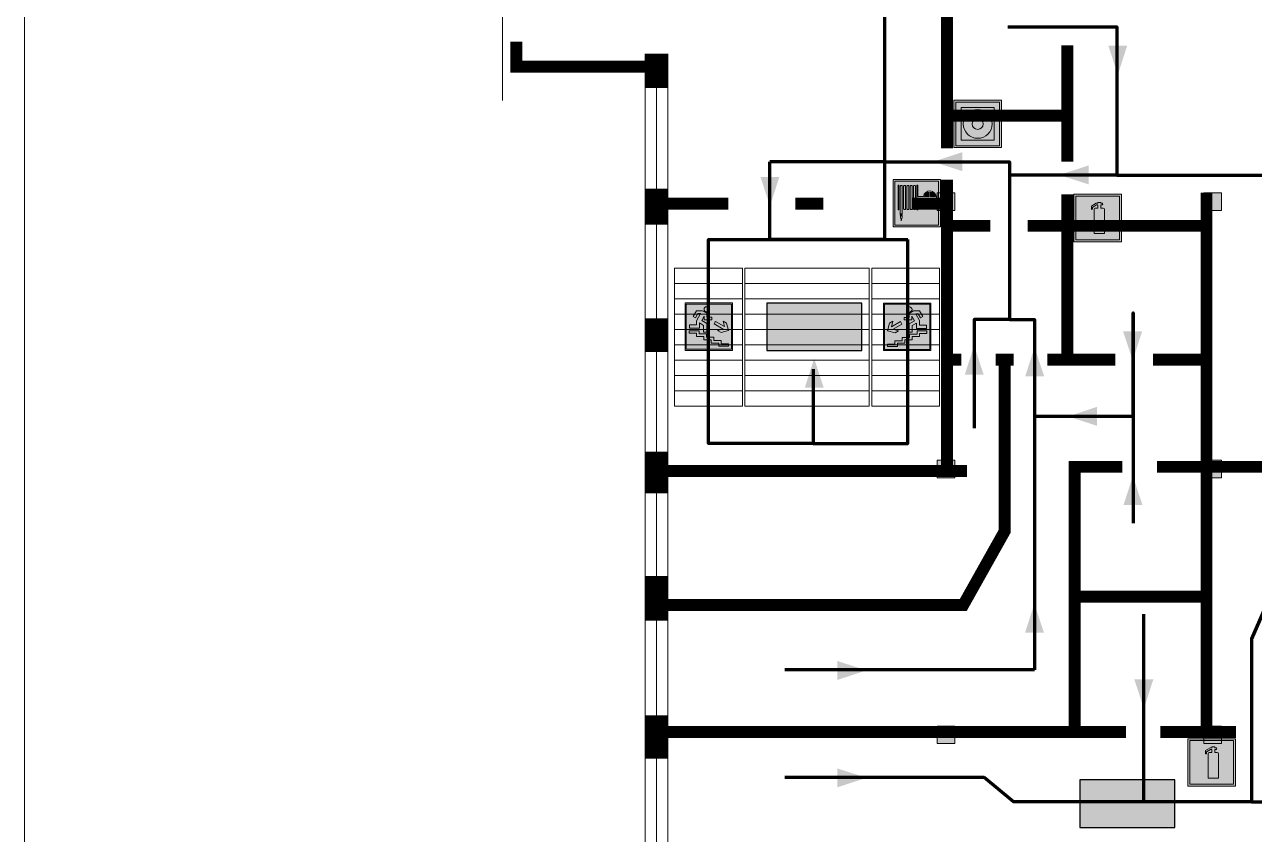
# Model space of a CAD drawing. Header units: millimetres. Extents: x 13810 to 67229, y 12374 to 21950.
# Drawn here: x 24824.8 to 25011.2, y 15071.7 to 15194.4 of the extents above; entities that cross this region are included whole.
import ezdxf

# ---------------------------------------------------------------- set-up
doc = ezdxf.new("R2010")
doc.units = ezdxf.units.MM
doc.layers.add('План_Штампы', color=7, linetype='Continuous')

# ---------------------------------------------------------------- blocks, each defined once
blk = doc.blocks.new('A$C54414219')
at = {"true_color": 0xffffff}
h = blk.add_hatch(color=7, dxfattribs=at)
h.paths.add_polyline_path([(2.39, -9.45), (2.39, -18.3), (11.23, -18.3), (11.23, -9.45)], flags=0)
h.paths.add_polyline_path([(10.71, -13.87, -1), (2.92, -13.87, -1)], flags=0)
h.paths.add_polyline_path([(8.3, -13.87, -1), (5.33, -13.87, -1)], flags=0)
h.paths.add_polyline_path([(0.41, -7.47), (0.41, -20.27), (13.21, -20.27), (13.21, -7.47)])
h.paths.add_polyline_path([(0.92, -19.77), (12.71, -19.77), (12.71, -7.98), (0.92, -7.98)], flags=16)
h.paths.add_polyline_path([(11.23, -9.45), (11.23, -18.3), (2.39, -18.3), (2.39, -9.45)], flags=0)
at = {"lineweight": 5}
h = blk.add_hatch(color=242, dxfattribs=at)
h.paths.add_polyline_path([(12.71, -7.98), (0.92, -7.98), (0.92, -19.77), (12.71, -19.77)])
h.paths.add_polyline_path([(11.23, -18.3), (2.39, -18.3), (2.39, -9.45), (11.23, -9.45)], flags=16)
h.paths.add_polyline_path([(10.71, -13.87, -1), (2.92, -13.87, -1)], flags=0)
h.paths.add_polyline_path([(8.3, -13.87, -1), (5.33, -13.87, -1)], flags=0)
at = {"true_color": 0xffffff}
h = blk.add_hatch(color=7, dxfattribs=at)
h.paths.add_polyline_path([(2.39, -9.45), (2.39, -18.3), (11.23, -18.3), (11.23, -9.45)])
h.paths.add_polyline_path([(10.71, -13.87, -1), (2.92, -13.87, -1)], flags=16)
h.paths.add_polyline_path([(8.3, -13.87, -1), (5.33, -13.87, -1)], flags=0)
at = {"lineweight": 5}
h = blk.add_hatch(color=242, dxfattribs=at)
h.paths.add_polyline_path([(2.92, -13.87, 1), (10.71, -13.87, 1)])
h.paths.add_polyline_path([(8.3, -13.87, -1), (5.33, -13.87, -1)], flags=16)
at = {"color": 242, "lineweight": 5}
for p, q in [((0.41, -20.27), (0.41, -7.47)), ((0.41, -7.47), (13.21, -7.47)), ((0.41, -7.47), (13.21, -7.47)), ((13.21, -20.27), (13.21, -7.47)), ((0.41, -20.27), (13.21, -20.27))]:
    blk.add_line(p, q, dxfattribs=at)
for points in [[(0.92, -7.98), (12.71, -7.98), (12.71, -19.77), (0.92, -19.77)], [(2.39, -9.45), (11.23, -9.45), (11.23, -18.3), (2.39, -18.3)]]:
    blk.add_lwpolyline(points, close=True, dxfattribs=at)
for radius in [3.89, 1.49]:
    blk.add_circle((6.81, -13.87), radius, dxfattribs=at)
blk = doc.blocks.new('A$C32E8229D')
at = {"true_color": 0xffffff}
blk.add_hatch(color=7, dxfattribs=at).paths.add_polyline_path([(0, 0), (0, -8), (16, -8), (16, 0)])
h = blk.add_hatch(color=126)
h.paths.add_polyline_path([(0.2, -0.2), (15.8, -0.2), (15.8, -7.8), (0.2, -7.8)])
h.paths.add_polyline_path([(13.49, -2.05), (12.08, -2.05), (11.37, -2.63, 0.162397), (11.29, -2.84), (11.29, -3.63), (10.35, -3.63), (10.35, -4.05), (11.68, -4.05), (11.68, -3.48), (12.26, -4.28), (11.29, -5.1), (11.29, -6.78), (11.85, -6.78), (11.85, -5.44), (12.8, -4.64), (12.8, -5.94), (14.46, -5.94), (14.46, -5.39), (13.45, -5.39), (13.45, -3.97), (12.46, -2.59), (13.15, -2.59), (13.69, -3.34), (14.18, -3)], flags=16)
h.paths.add_polyline_path([(10.74, -1.82, 1), (11.8, -1.82, 1)], flags=16)
h.paths.add_polyline_path([(9.39, -3.59), (5.99, -3.59), (6.56, -3.03), (5.91, -3.03), (5.1, -3.83), (5.91, -4.64), (6.56, -4.64), (5.99, -4.09), (9.39, -4.09)], flags=16)
h.paths.add_polyline_path([(4.29, -1.08), (1.72, -1.08), (1.72, -6.6), (4.29, -6.6)], flags=16)
at = {"color": 126}
blk.add_lwpolyline([(16, -8), (0, -8), (0, 0), (16, 0)], close=True, dxfattribs=at)
blk = doc.blocks.new('A$C3AD82952')
at = {"true_color": 0xf5f5ff}
h = blk.add_hatch(color=7, dxfattribs=at)
h.dxf.hatch_style = 1
h.paths.add_polyline_path([(8.21, 8.73, 0.414214), (7.89, 9.05), (7.22, 9.05), (7.22, 9.92), (7.59, 9.92, 1), (7.57, 10.36), (7.22, 10.36), (7.22, 10.6), (6.43, 10.6), (6.43, 10.36), (6.01, 10.36), (4.74, 9.59), (4.74, 8.69), (4.98, 8.73), (4.98, 9.26), (6.12, 9.91), (6.43, 9.91), (6.43, 9.05), (5.76, 9.05, 0.414214), (5.44, 8.73), (5.44, 2.2), (8.21, 2.2)], flags=0)
h.paths.add_polyline_path([(12.8, 12.8), (0, 12.8), (0, 0), (12.8, 0)])
h.paths.add_polyline_path([(0.51, 12.29), (12.29, 12.29), (12.29, 0.51), (0.51, 0.51)], flags=16)
h.paths.add_polyline_path([(4.74, 9.59), (6.01, 10.36), (6.43, 10.36), (6.43, 10.6), (7.22, 10.6), (7.22, 10.36), (7.59, 10.36, -0.94586), (7.59, 9.92), (7.22, 9.92), (7.22, 9.05), (7.89, 9.05, -0.414214), (8.21, 8.73), (8.21, 2.2), (5.44, 2.2), (5.44, 8.73, -0.414214), (5.76, 9.05), (6.43, 9.05), (6.43, 9.91), (6.12, 9.91), (4.98, 9.26), (4.98, 8.73), (4.74, 8.69)], flags=0)
h = blk.add_hatch(color=242)
h.dxf.hatch_style = 1
h.paths.add_polyline_path([(12.29, 12.29), (0.51, 12.29), (0.51, 0.51), (12.29, 0.51)])
h.paths.add_polyline_path([(4.74, 8.69), (4.74, 9.59), (6.01, 10.36), (6.43, 10.36), (6.43, 10.6), (7.22, 10.6), (7.22, 10.36), (7.59, 10.36, -0.94586), (7.59, 9.92), (7.22, 9.92), (7.22, 9.05), (7.89, 9.05, -0.414214), (8.21, 8.73), (8.21, 2.2), (5.44, 2.2), (5.44, 8.73, -0.414214), (5.76, 9.05), (6.43, 9.05), (6.43, 9.91), (6.12, 9.91), (4.98, 9.26), (4.98, 8.73)], flags=16)
h = blk.add_hatch(color=7, dxfattribs=at)
h.dxf.hatch_style = 1
h.paths.add_polyline_path([(8.21, 8.73, 0.414214), (7.89, 9.05), (7.22, 9.05), (7.22, 9.92), (7.59, 9.92, 1), (7.57, 10.36), (7.22, 10.36), (7.22, 10.6), (6.43, 10.6), (6.43, 10.36), (6.01, 10.36), (4.74, 9.59), (4.74, 8.69), (4.98, 8.73), (4.98, 9.26), (6.12, 9.91), (6.43, 9.91), (6.43, 9.05), (5.76, 9.05, 0.414214), (5.44, 8.73), (5.44, 2.2), (8.21, 2.2)])
at = {"color": 242, "lineweight": 5}
for p, q in [((0, 0), (0, 12.8)), ((0, 12.8), (12.8, 12.8)), ((6.01, 10.36), (4.74, 9.59)), ((6.01, 10.36), (6.43, 10.36)), ((7.22, 10.6), (6.43, 10.6)), ((6.43, 10.6), (6.43, 10.36)), ((7.22, 10.36), (7.22, 10.6)), ((7.59, 10.36), (7.22, 10.36)), ((12.8, 0), (12.8, 12.8)), ((4.74, 9.59), (4.74, 8.69)), ((4.74, 8.69), (4.98, 8.73)), ((4.98, 9.26), (6.12, 9.91)), ((4.98, 8.73), (4.98, 9.26)), ((5.44, 2.2), (5.44, 8.73)), ((5.76, 9.05), (6.43, 9.05)), ((6.12, 9.91), (6.43, 9.91)), ((6.43, 9.91), (6.43, 9.05)), ((7.22, 9.05), (7.22, 9.92)), ((7.59, 9.92), (7.22, 9.92)), ((7.89, 9.05), (7.22, 9.05)), ((8.21, 2.2), (8.21, 8.73)), ((0, 0), (12.8, 0)), ((5.44, 2.2), (8.21, 2.2))]:
    blk.add_line(p, q, dxfattribs=at)
blk.add_lwpolyline([(0.51, 12.29), (12.29, 12.29), (12.29, 0.51), (0.51, 0.51)], close=True, dxfattribs=at)
for centre, radius, start, end in [((7.58, 10.14), 0.223, 273.1875, 86.8125), ((5.76, 8.73), 0.32, 90, 180), ((7.89, 8.73), 0.32, 0, 90)]:
    blk.add_arc(centre, radius, start, end, dxfattribs=at)
blk = doc.blocks.new('A$C37112FD5')
at = {"true_color": 0xf5f5ff}
h = blk.add_hatch(color=7, dxfattribs=at)
h.dxf.hatch_style = 1
h.paths.add_polyline_path([(12.8, -7.4), (0, -7.4), (0, -20.2), (12.8, -20.2)])
h.paths.add_polyline_path([(12.29, -7.91), (12.29, -19.69), (0.51, -19.69), (0.51, -7.91)], flags=16)
h.paths.add_polyline_path([(4.98, -9.04, -0.42597), (5.17, -9.22), (5.17, -12.25), (5.17, -15.29, -0.432244), (4.98, -15.47), (4.83, -15.47, -0.42597), (4.64, -15.29), (4.64, -12.25), (4.64, -9.22, -0.432244), (4.83, -9.04)], flags=0)
h.paths.add_polyline_path([(4.28, -9.22), (4.28, -12.25), (4.28, -15.29, -0.432244), (4.09, -15.47), (3.94, -15.47, -0.42597), (3.75, -15.29), (3.75, -12.25), (3.75, -9.22, -0.432244), (3.94, -9.04), (4.09, -9.04, -0.42597)], flags=0)
h.paths.add_polyline_path([(5.72, -9.04), (5.87, -9.04, -0.42597), (6.06, -9.22), (6.06, -12.25), (6.06, -15.29, -0.432244), (5.87, -15.47), (5.72, -15.47, -0.42597), (5.53, -15.29), (5.53, -12.25), (5.53, -9.22, -0.432244)], flags=0)
h.paths.add_polyline_path([(6.42, -8.9), (6.5, -8.9, -0.42597), (6.69, -9.08), (6.69, -12.03), (8.21, -12.03, -15.824349), (8.21, -12.47), (6.69, -12.47), (6.69, -15.42, -0.432244), (6.5, -15.6), (6.42, -15.6)], flags=0)
h.paths.add_polyline_path([(3.39, -9.22), (3.39, -12.25), (3.39, -15.29, -0.432244), (3.2, -15.47), (3.05, -15.47, -0.42597), (2.85, -15.29), (2.85, -12.25), (2.85, -9.22, -0.432244), (3.05, -9.04), (3.2, -9.04, -0.42597)], flags=0)
h.paths.add_polyline_path([(2.5, -9.22), (2.5, -16.71), (1.96, -16.71), (1.96, -9.22, -0.432244), (2.15, -9.04), (2.31, -9.04, -0.42597)], flags=0)
h.paths.add_polyline_path([(1.61, -8.9), (1.61, -15.6), (1.57, -15.6, -0.42597), (1.37, -15.42), (1.37, -12.03), (1.37, -9.09, -0.432244), (1.57, -8.9)], flags=0)
h.paths.add_polyline_path([(9.76, -10.81), (9.76, -12.03), (8.49, -12.03, -0.336371)], flags=0)
h.paths.add_polyline_path([(8.49, -12.47), (9.76, -12.47), (9.76, -13.7, -0.336371)], flags=0)
h.paths.add_polyline_path([(10.11, -10.81, -0.336371), (11.38, -12.03), (10.11, -12.03)], flags=0)
h.paths.add_polyline_path([(10.11, -12.47), (11.38, -12.47, -0.336371), (10.11, -13.7)], flags=0)
h.paths.add_polyline_path([(2.5, -16.84), (2.5, -17.05), (1.97, -17.05), (1.97, -16.84)], flags=0)
h.paths.add_polyline_path([(2.5, -17.24, -0.033778), (2.24, -18.6, -0.033778), (1.97, -17.24)], flags=0)
h = blk.add_hatch(color=242)
h.dxf.hatch_style = 1
h.paths.add_polyline_path([(12.29, -7.91), (0.51, -7.91), (0.51, -19.69), (12.29, -19.69)])
h.paths.add_polyline_path([(6.42, -15.6), (6.42, -8.9), (6.5, -8.9, -0.42597), (6.69, -9.08), (6.69, -12.03), (8.21, -12.03, -15.824349), (8.21, -12.47), (6.69, -12.47), (6.69, -15.42, -0.432244), (6.5, -15.6)], flags=16)
h.paths.add_polyline_path([(5.87, -15.47), (5.72, -15.47, -0.42597), (5.53, -15.29), (5.53, -12.25), (5.53, -9.22, -0.432244), (5.72, -9.04), (5.87, -9.04, -0.42597), (6.06, -9.22), (6.06, -12.25), (6.06, -15.29, -0.432244)], flags=16)
h.paths.add_polyline_path([(4.98, -15.47), (4.83, -15.47, -0.42597), (4.64, -15.29), (4.64, -12.25), (4.64, -9.22, -0.432244), (4.83, -9.04), (4.98, -9.04, -0.42597), (5.17, -9.22), (5.17, -12.25), (5.17, -15.29, -0.432244)], flags=16)
h.paths.add_polyline_path([(4.09, -15.47), (3.94, -15.47, -0.42597), (3.75, -15.29), (3.75, -12.25), (3.75, -9.22, -0.432244), (3.94, -9.04), (4.09, -9.04, -0.42597), (4.28, -9.22), (4.28, -12.25), (4.28, -15.29, -0.432244)], flags=16)
h.paths.add_polyline_path([(3.2, -15.47), (3.05, -15.47, -0.42597), (2.85, -15.29), (2.85, -12.25), (2.85, -9.22, -0.432244), (3.05, -9.04), (3.2, -9.04, -0.42597), (3.39, -9.22), (3.39, -12.25), (3.39, -15.29, -0.432244)], flags=16)
h.paths.add_polyline_path([(2.5, -17.05), (1.97, -17.05), (1.97, -16.84), (2.5, -16.84)], flags=16)
h.paths.add_polyline_path([(2.5, -17.24, -0.033778), (2.24, -18.6, -0.033778), (1.97, -17.24)], flags=16)
h.paths.add_polyline_path([(2.5, -16.71), (1.96, -16.71), (1.96, -9.22, -0.432244), (2.15, -9.04), (2.31, -9.04, -0.42597), (2.5, -9.22)], flags=16)
h.paths.add_polyline_path([(1.61, -15.6), (1.57, -15.6, -0.42597), (1.37, -15.42), (1.37, -12.03), (1.37, -9.09, -0.432244), (1.57, -8.9), (1.61, -8.9)], flags=16)
h.paths.add_polyline_path([(8.49, -12.47), (9.76, -12.47), (9.76, -13.7, -0.336371)], flags=0)
h.paths.add_polyline_path([(10.11, -13.7), (10.11, -12.47), (11.38, -12.47, -0.336371)], flags=0)
h.paths.add_polyline_path([(8.49, -12.03, -0.336371), (9.76, -10.81), (9.76, -12.03)], flags=0)
h.paths.add_polyline_path([(10.11, -12.03), (10.11, -10.81, -0.336371), (11.38, -12.03)], flags=0)
h = blk.add_hatch(color=7, dxfattribs=at)
h.dxf.hatch_style = 1
h.paths.add_polyline_path([(1.61, -8.9), (1.57, -8.9, 0.432244), (1.37, -9.09), (1.37, -12.03), (1.37, -15.42, 0.42597), (1.57, -15.6), (1.61, -15.6)])
h.paths.add_polyline_path([(2.5, -9.22, 0.42597), (2.31, -9.04), (2.15, -9.04, 0.432244), (1.96, -9.22), (1.96, -16.71), (2.5, -16.71)])
h.paths.add_polyline_path([(2.5, -16.84), (1.97, -16.84), (1.97, -17.05), (2.5, -17.05)])
h.paths.add_polyline_path([(2.5, -17.24), (1.97, -17.24, 0.033778), (2.24, -18.6, 0.033778)])
h.paths.add_polyline_path([(3.39, -12.25), (3.39, -9.22, 0.42597), (3.2, -9.04), (3.05, -9.04, 0.432244), (2.85, -9.22), (2.85, -12.25), (2.85, -15.29, 0.42597), (3.05, -15.47), (3.2, -15.47, 0.432244), (3.39, -15.29)])
h.paths.add_polyline_path([(4.28, -12.25), (4.28, -9.22, 0.42597), (4.09, -9.04), (3.94, -9.04, 0.432244), (3.75, -9.22), (3.75, -12.25), (3.75, -15.29, 0.42597), (3.94, -15.47), (4.09, -15.47, 0.432244), (4.28, -15.29)])
h.paths.add_polyline_path([(5.17, -12.25), (5.17, -9.22, 0.42597), (4.98, -9.04), (4.83, -9.04, 0.432244), (4.64, -9.22), (4.64, -12.25), (4.64, -15.29, 0.42597), (4.83, -15.47), (4.98, -15.47, 0.432244), (5.17, -15.29)])
h.paths.add_polyline_path([(6.06, -12.25), (6.06, -9.22, 0.42597), (5.87, -9.04), (5.72, -9.04, 0.432244), (5.53, -9.22), (5.53, -12.25), (5.53, -15.29, 0.42597), (5.72, -15.47), (5.87, -15.47, 0.432244), (6.06, -15.29)])
h.paths.add_polyline_path([(6.69, -12.47), (8.21, -12.47, 15.824349), (8.21, -12.03), (6.69, -12.03), (6.69, -9.08, 0.42597), (6.5, -8.9), (6.42, -8.9), (6.42, -15.6), (6.5, -15.6, 0.432244), (6.69, -15.42)])
h.paths.add_polyline_path([(8.49, -12.47), (9.76, -12.47), (9.76, -13.7, -0.336371)], flags=16)
h.paths.add_polyline_path([(8.49, -12.03, -0.336371), (9.76, -10.81), (9.76, -12.03)], flags=16)
h.paths.add_polyline_path([(10.11, -12.47), (11.38, -12.47, -0.336371), (10.11, -13.7)], flags=16)
h.paths.add_polyline_path([(10.11, -12.03), (10.11, -10.81, -0.336371), (11.38, -12.03)], flags=16)
h = blk.add_hatch(color=242)
h.dxf.hatch_style = 1
h.paths.add_polyline_path([(9.76, -10.81, 0.336371), (8.49, -12.03), (9.76, -12.03)])
h.paths.add_polyline_path([(10.11, -10.81), (10.11, -12.03), (11.38, -12.03, 0.336371)])
h.paths.add_polyline_path([(11.38, -12.47), (10.11, -12.47), (10.11, -13.7, 0.336371)])
h.paths.add_polyline_path([(9.76, -12.47), (8.49, -12.47, 0.336371), (9.76, -13.7)])
at = {"color": 242, "lineweight": 5}
for p, q in [((0, -20.2), (0, -7.4)), ((0, -7.4), (12.8, -7.4)), ((1.37, -12.03), (1.37, -9.08)), ((1.57, -8.9), (1.61, -8.9)), ((1.61, -8.9), (1.61, -15.6)), ((1.96, -16.71), (1.96, -9.22)), ((2.15, -9.04), (2.31, -9.04)), ((2.5, -16.71), (2.5, -9.22)), ((2.85, -12.25), (2.85, -9.22)), ((3.05, -9.04), (3.2, -9.04)), ((3.39, -12.25), (3.39, -9.22)), ((3.75, -12.25), (3.75, -9.22)), ((3.94, -9.04), (4.09, -9.04)), ((4.28, -12.25), (4.28, -9.22)), ((4.64, -12.25), (4.64, -9.22)), ((4.83, -9.04), (4.98, -9.04)), ((5.17, -12.25), (5.17, -9.22)), ((5.53, -12.25), (5.53, -9.22)), ((5.72, -9.04), (5.87, -9.04)), ((6.06, -12.25), (6.06, -9.22)), ((6.42, -8.9), (6.42, -15.6)), ((6.5, -8.9), (6.42, -8.9)), ((6.69, -12.03), (6.69, -9.08)), ((12.8, -20.2), (12.8, -7.4)), ((1.37, -12.03), (1.37, -15.42)), ((2.85, -12.25), (2.85, -15.29)), ((3.39, -12.25), (3.39, -15.29)), ((3.75, -12.25), (3.75, -15.29)), ((4.28, -12.25), (4.28, -15.29)), ((4.64, -12.25), (4.64, -15.29)), ((5.17, -12.25), (5.17, -15.29)), ((5.53, -12.25), (5.53, -15.29)), ((6.06, -12.25), (6.06, -15.29)), ((8.21, -12.03), (6.69, -12.03)), ((8.21, -12.47), (6.69, -12.47)), ((6.69, -12.47), (6.69, -15.42)), ((9.76, -12.03), (8.49, -12.03)), ((9.76, -12.47), (8.49, -12.47)), ((9.76, -10.81), (9.76, -12.03)), ((9.76, -12.47), (9.76, -13.7)), ((10.11, -10.81), (10.11, -12.03)), ((11.38, -12.03), (10.11, -12.03)), ((11.38, -12.47), (10.11, -12.47)), ((10.11, -12.47), (10.11, -13.7)), ((1.57, -15.6), (1.61, -15.6)), ((3.05, -15.47), (3.2, -15.47)), ((3.94, -15.47), (4.09, -15.47)), ((4.83, -15.47), (4.98, -15.47)), ((5.72, -15.47), (5.87, -15.47)), ((6.42, -15.6), (6.5, -15.6)), ((1.96, -16.71), (2.5, -16.71)), ((1.97, -16.84), (2.5, -16.84)), ((1.97, -17.05), (1.97, -16.84)), ((2.5, -17.05), (1.97, -17.05)), ((1.97, -17.24), (2.5, -17.24)), ((2.5, -16.84), (2.5, -17.05)), ((0, -20.2), (12.8, -20.2))]:
    blk.add_line(p, q, dxfattribs=at)
blk.add_lwpolyline([(0.51, -7.91), (12.29, -7.91), (12.29, -19.69), (0.51, -19.69)], close=True, dxfattribs=at)
for centre, radius, start, end in [((1.56, -9.09), 0.182, 87.1027, 180.6071), ((2.15, -9.22), 0.182, 87.1027, 180.6071), ((2.32, -9.22), 0.182, 359.3929, 92.8973), ((3.04, -9.22), 0.182, 87.1027, 180.6071), ((3.21, -9.22), 0.182, 359.3929, 92.8973), ((3.93, -9.22), 0.182, 87.1027, 180.6071), ((4.1, -9.22), 0.182, 359.3929, 92.8973), ((4.82, -9.22), 0.182, 87.1027, 180.6071), ((4.99, -9.22), 0.182, 359.3929, 92.8973), ((5.71, -9.22), 0.182, 87.1027, 180.6071), ((5.88, -9.22), 0.182, 359.3929, 92.8973), ((6.51, -9.09), 0.182, 359.3929, 92.8973), ((9.93, -12.25), 1.74, 187.2319, 172.7681), ((9.93, -12.25), 1.46, 96.9927, 171.3585), ((9.93, -12.25), 1.46, 188.6415, 263.0073), ((9.93, -12.25), 1.46, 8.6415, 83.0073), ((9.93, -12.25), 1.46, 276.9927, 351.3585), ((1.56, -15.42), 0.182, 179.3929, 272.8973), ((3.04, -15.29), 0.182, 179.3929, 272.8973), ((3.21, -15.29), 0.182, 267.1027, 0.6071), ((3.93, -15.29), 0.182, 179.3929, 272.8973), ((4.1, -15.29), 0.182, 267.1027, 0.6071), ((4.82, -15.29), 0.182, 179.3929, 272.8973), ((4.99, -15.29), 0.182, 267.1027, 0.6071), ((5.71, -15.29), 0.182, 179.3929, 272.8973), ((5.88, -15.29), 0.182, 267.1027, 0.6071), ((6.51, -15.42), 0.182, 267.1027, 0.6071), ((12.17, -15.98), 10.27, 187.041, 194.7793), ((-7.7, -15.98), 10.27, 345.2207, 352.959)]:
    blk.add_arc(centre, radius, start, end, dxfattribs=at)
blk = doc.blocks.new('A$C7B4425F7')
at = {"true_color": 0xffffff}
blk.add_hatch(color=7, dxfattribs=at).paths.add_polyline_path([(0, 0), (-16, 0), (-16, -8), (0, -8)])
h = blk.add_hatch(color=126)
h.paths.add_polyline_path([(-0.2, -0.2), (-15.8, -0.2), (-15.8, -7.8), (-0.2, -7.8)])
h.paths.add_polyline_path([(-11.76, -2.03), (-11.76, -3.66), (-11.17, -3.66, -0.568275), (-11.17, -6.18), (-12.58, -6.18), (-12.58, -2.03)], flags=16)
h.paths.add_polyline_path([(-13.33, -4.12, -0.495768), (-13.59, -6.18), (-15.03, -6.18), (-15.03, -2.03), (-13.59, -2.03, -0.487973)], flags=16)
h.paths.add_polyline_path([(-10.25, -2.03), (-9.48, -2.03), (-9.48, -6.18), (-10.25, -6.18)], flags=16)
h.paths.add_polyline_path([(-13.84, -3.69), (-14.24, -3.69), (-14.24, -3.03), (-13.9, -3.03, -0.692621)], flags=0)
h.paths.add_polyline_path([(-9.15, -2.03), (-8.4, -2.03), (-8.04, -3.07), (-7.68, -2.03), (-6.93, -2.03), (-7.64, -4.1), (-6.93, -6.18), (-7.68, -6.18), (-8.04, -5.14), (-8.4, -6.18), (-9.15, -6.18), (-8.44, -4.1)], flags=16)
h.paths.add_polyline_path([(-11.76, -4.46), (-11.42, -4.46, -0.692621), (-11.36, -5.12), (-11.76, -5.12)], flags=0)
h.paths.add_polyline_path([(-13.9, -5.2), (-14.24, -5.2), (-14.24, -4.55), (-13.84, -4.55, -0.708038)], flags=0)
edge = h.paths.add_edge_path(flags=16)
edge.add_ellipse((-5.51, -4.08), major_axis=(0, 2.05), ratio=0.586184, start_angle=0, end_angle=360)
edge = h.paths.add_edge_path(flags=0)
edge.add_ellipse((-5.51, -4.08), major_axis=(0, 1.14), ratio=0.454828, start_angle=0, end_angle=360)
h.paths.add_polyline_path([(-4.13, -4.96, 0.377264), (-3.48, -4.52, 0.0555), (-3.16, -2.03), (-1.66, -2.03), (-1.66, -4.96), (-0.96, -4.96), (-0.96, -7.01), (-1.75, -7.01), (-1.75, -6.18), (-3.3, -6.18), (-3.3, -7.02), (-4.13, -7.02)], flags=16)
h.paths.add_polyline_path([(-2.73, -2.91), (-2.28, -2.91), (-2.28, -4.96), (-3.05, -4.96, 0.079136)], flags=0)
at = {"color": 126}
blk.add_lwpolyline([(-16, -8), (0, -8), (0, 0), (-16, 0)], close=True, dxfattribs=at)
blk = doc.blocks.new('вниз')
at = {"lineweight": 0, "true_color": 0xffffff}
h = blk.add_hatch(color=7, dxfattribs=at)
h.dxf.hatch_style = 1
h.paths.add_polyline_path([(40994.51, -4472.22), (40986.51, -4472.22), (40986.51, -4480.22), (40994.51, -4480.22)])
h.paths.add_polyline_path([(40994.31, -4472.42), (40994.31, -4480.01), (40986.71, -4480.01), (40986.71, -4472.42)], flags=16)
h.paths.add_polyline_path([(40988.43, -4473.53), (40989.43, -4473.53), (40990.19, -4473.96), (40990.19, -4474.6), (40991, -4474.6), (40991, -4475.06), (40989.73, -4475.06), (40989.73, -4474.46), (40989.3, -4475.18), (40990.17, -4475.7), (40990.17, -4477.11), (40989.63, -4477.11), (40989.63, -4476.01), (40988.94, -4475.59), (40988.94, -4476.46), (40988.94, -4476.46), (40987.47, -4476.46), (40987.26, -4476.46), (40987.26, -4475.92), (40988.4, -4475.92), (40988.4, -4475.2), (40989.1, -4473.99), (40988.66, -4473.99), (40988.24, -4474.7), (40987.86, -4474.47), (40988.41, -4473.56)], flags=0)
h.paths.add_polyline_path([(40990.55, -4473.29, -1), (40989.69, -4473.29, -1)], flags=0)
h.paths.add_polyline_path([(40988.85, -4476.89), (40988.85, -4477.43), (40990.1, -4477.43), (40990.1, -4477.99), (40991.34, -4477.99), (40991.34, -4478.54), (40992.59, -4478.54), (40992.59, -4479.09), (40993.83, -4479.09), (40993.83, -4479.52), (40992.17, -4479.52), (40992.17, -4478.97), (40990.91, -4478.97), (40990.91, -4478.41), (40989.68, -4478.41), (40989.68, -4477.86), (40988.43, -4477.86), (40988.43, -4477.31), (40987.6, -4477.31), (40987.18, -4477.31), (40987.18, -4476.89)], flags=0)
h.paths.add_polyline_path([(40991.61, -4475.33), (40993.12, -4476.2), (40992.9, -4475.27), (40993.48, -4475.6), (40993.83, -4476.88), (40992.56, -4477.22), (40991.97, -4476.88), (40992.9, -4476.61), (40991.38, -4475.74), (40991.58, -4475.39)], flags=0)
h.paths.add_polyline_path([(40990.19, -4473.96), (40989.43, -4473.53), (40988.43, -4473.53), (40988.41, -4473.56), (40987.86, -4474.47), (40988.24, -4474.7), (40988.66, -4473.99), (40989.1, -4473.99), (40988.4, -4475.2), (40988.4, -4475.92), (40987.26, -4475.92), (40987.26, -4476.46), (40987.47, -4476.46), (40988.94, -4476.46), (40988.94, -4476.27), (40988.94, -4475.59), (40989.63, -4476.01), (40989.63, -4477.11), (40990.17, -4477.11), (40990.17, -4475.7), (40989.3, -4475.18), (40989.73, -4474.46), (40989.73, -4475.06), (40991, -4475.06), (40991, -4474.6), (40990.19, -4474.6)], flags=0)
h.paths.add_polyline_path([(40990.55, -4473.29, 1), (40989.69, -4473.29, 1)], flags=0)
h.paths.add_polyline_path([(40991.61, -4475.33), (40991.58, -4475.39), (40991.38, -4475.74), (40992.9, -4476.61), (40991.97, -4476.88), (40992.56, -4477.22), (40993.83, -4476.88), (40993.48, -4475.6), (40992.9, -4475.27), (40993.12, -4476.2)], flags=0)
h.paths.add_polyline_path([(40990.1, -4477.43), (40988.85, -4477.43), (40988.85, -4476.89), (40987.18, -4476.89), (40987.18, -4477.31), (40987.6, -4477.31), (40988.43, -4477.31), (40988.43, -4477.86), (40989.68, -4477.86), (40989.68, -4478.41), (40990.91, -4478.41), (40990.91, -4478.97), (40992.17, -4478.97), (40992.17, -4479.52), (40993.83, -4479.52), (40993.83, -4479.09), (40992.59, -4479.09), (40992.59, -4478.54), (40991.34, -4478.54), (40991.34, -4477.99), (40990.1, -4477.99)], flags=0)
at = {"lineweight": 0}
h = blk.add_hatch(color=126, dxfattribs=at)
h.dxf.hatch_style = 1
h.paths.add_polyline_path([(40994.31, -4472.42), (40986.71, -4472.42), (40986.71, -4480.01), (40994.31, -4480.01)])
h.paths.add_polyline_path([(40988.43, -4473.53), (40989.43, -4473.53), (40990.19, -4473.96), (40990.19, -4474.6), (40991, -4474.6), (40991, -4475.06), (40989.73, -4475.06), (40989.73, -4474.46), (40989.3, -4475.18), (40990.17, -4475.7), (40990.17, -4477.11), (40989.63, -4477.11), (40989.63, -4476.01), (40988.94, -4475.59), (40988.94, -4476.46), (40988.94, -4476.46), (40987.47, -4476.46), (40987.26, -4476.46), (40987.26, -4475.92), (40988.4, -4475.92), (40988.4, -4475.2), (40989.1, -4473.99), (40988.66, -4473.99), (40988.24, -4474.7), (40987.86, -4474.47), (40988.41, -4473.56)], flags=16)
h.paths.add_polyline_path([(40990.55, -4473.29, -1), (40989.69, -4473.29, -1)], flags=16)
h.paths.add_polyline_path([(40988.85, -4476.89), (40988.85, -4477.43), (40990.1, -4477.43), (40990.1, -4477.99), (40991.34, -4477.99), (40991.34, -4478.54), (40992.59, -4478.54), (40992.59, -4479.09), (40993.83, -4479.09), (40993.83, -4479.52), (40992.17, -4479.52), (40992.17, -4478.97), (40990.91, -4478.97), (40990.91, -4478.41), (40989.68, -4478.41), (40989.68, -4477.86), (40988.43, -4477.86), (40988.43, -4477.31), (40987.6, -4477.31), (40987.18, -4477.31), (40987.18, -4476.89)], flags=16)
h.paths.add_polyline_path([(40991.61, -4475.33), (40993.12, -4476.2), (40992.9, -4475.27), (40993.48, -4475.6), (40993.83, -4476.88), (40992.56, -4477.22), (40991.97, -4476.88), (40992.9, -4476.61), (40991.38, -4475.74), (40991.58, -4475.39)], flags=16)
at = {"lineweight": 0, "true_color": 0xffffff}
h = blk.add_hatch(color=7, dxfattribs=at)
h.dxf.hatch_style = 1
h.paths.add_polyline_path([(40989.73, -4474.46), (40989.73, -4475.06), (40991, -4475.06), (40991, -4474.6), (40990.19, -4474.6), (40990.19, -4473.96), (40989.43, -4473.53), (40988.43, -4473.53), (40988.41, -4473.56), (40987.86, -4474.47), (40988.24, -4474.7), (40988.66, -4473.99), (40989.1, -4473.99), (40988.4, -4475.2), (40988.4, -4475.92), (40987.26, -4475.92), (40987.26, -4476.46), (40987.47, -4476.46), (40988.94, -4476.46), (40988.94, -4475.59), (40989.63, -4476.01), (40989.63, -4477.11), (40990.17, -4477.11), (40990.17, -4475.7), (40989.3, -4475.18)])
h.paths.add_polyline_path([(40989.69, -4473.29, 1), (40990.55, -4473.29, 1)])
h.paths.add_polyline_path([(40991.61, -4475.33), (40991.58, -4475.39), (40991.38, -4475.74), (40992.9, -4476.61), (40991.97, -4476.88), (40992.56, -4477.22), (40993.83, -4476.88), (40993.48, -4475.6), (40992.9, -4475.27), (40993.12, -4476.2)])
h.paths.add_polyline_path([(40990.1, -4477.43), (40988.85, -4477.43), (40988.85, -4476.89), (40987.18, -4476.89), (40987.18, -4477.31), (40987.6, -4477.31), (40988.43, -4477.31), (40988.43, -4477.86), (40989.68, -4477.86), (40989.68, -4478.41), (40990.91, -4478.41), (40990.91, -4478.97), (40992.17, -4478.97), (40992.17, -4479.52), (40993.83, -4479.52), (40993.83, -4479.09), (40992.59, -4479.09), (40992.59, -4478.54), (40991.34, -4478.54), (40991.34, -4477.99), (40990.1, -4477.99)])
at = {"color": 126, "lineweight": 0}
for points in [[(40986.51, -4472.22), (40994.51, -4472.22), (40994.51, -4480.22), (40986.51, -4480.22)], [(40986.71, -4472.42), (40994.31, -4472.42), (40994.31, -4480.01), (40986.71, -4480.01)]]:
    blk.add_lwpolyline(points, close=True, dxfattribs=at)
for points in [[(40987.47, -4476.46), (40987.26, -4476.46), (40987.26, -4475.92), (40988.4, -4475.92), (40988.4, -4475.2), (40989.1, -4473.99), (40988.66, -4473.99), (40988.24, -4474.7), (40987.86, -4474.47), (40988.41, -4473.56), (40988.43, -4473.53), (40989.43, -4473.53), (40990.19, -4473.96), (40990.19, -4474.6), (40991, -4474.6), (40991, -4475.06), (40989.73, -4475.06), (40989.73, -4474.46), (40989.3, -4475.18), (40990.17, -4475.7), (40990.17, -4477.11), (40989.63, -4477.11), (40989.63, -4476.01), (40988.94, -4475.59), (40988.94, -4476.46)], [(40987.47, -4476.46), (40988.94, -4476.46), (40988.94, -4476.27)], [(40991.58, -4475.39), (40991.38, -4475.74), (40992.9, -4476.61), (40991.97, -4476.88), (40992.56, -4477.22), (40993.83, -4476.88), (40993.48, -4475.6), (40992.9, -4475.27), (40993.12, -4476.2), (40991.61, -4475.33), (40991.58, -4475.39)], [(40987.6, -4477.31), (40987.18, -4477.31), (40987.18, -4476.89), (40988.85, -4476.89), (40988.85, -4477.43), (40990.1, -4477.43), (40990.1, -4477.99), (40991.34, -4477.99), (40991.34, -4478.54), (40992.59, -4478.54), (40992.59, -4479.09), (40993.83, -4479.09), (40993.83, -4479.52), (40992.17, -4479.52), (40992.17, -4478.97), (40990.91, -4478.97), (40990.91, -4478.41), (40989.68, -4478.41), (40989.68, -4477.86), (40988.43, -4477.86), (40988.43, -4477.31), (40987.6, -4477.31)]]:
    blk.add_lwpolyline(points, dxfattribs=at)
blk.add_circle((40990.12, -4473.29), 0.432, dxfattribs=at)
blk = doc.blocks.new('вниз 3')
at = {"lineweight": 0, "true_color": 0xffffff}
h = blk.add_hatch(color=7, dxfattribs=at)
h.dxf.hatch_style = 1
h.paths.add_polyline_path([(40997.5, -4475.69), (40997.25, -4475.28), (40995.76, -4476.15), (40995.97, -4475.23), (40995.39, -4475.56), (40995.05, -4476.83), (40996.33, -4477.17), (40996.91, -4476.83), (40996, -4476.55)], flags=0)
h.paths.add_polyline_path([(40999.81, -4473.95), (41000.22, -4473.95), (41000.64, -4474.67), (41001.03, -4474.43), (41000.46, -4473.49), (41000.42, -4473.49), (40999.43, -4473.49), (40998.68, -4473.92), (40998.68, -4474.57), (40997.88, -4474.57), (40997.88, -4475), (40999.14, -4475), (40999.14, -4474.43), (40999.14, -4474.38), (40999.59, -4475.15), (40998.72, -4475.67), (40998.72, -4477.06), (40999.24, -4477.06), (40999.24, -4475.96), (40999.95, -4475.56), (40999.95, -4476.43), (41001.61, -4476.43), (41001.61, -4475.88), (41000.47, -4475.88), (41000.47, -4475.12)], flags=0)
h.paths.add_polyline_path([(40999.2, -4473.24, 1), (40998.35, -4473.24, 1)], flags=0)
h.paths.add_polyline_path([(41000.46, -4477.26), (41001.69, -4477.26), (41001.69, -4476.84), (41000.03, -4476.84), (41000.03, -4477.39), (40998.78, -4477.39), (40998.78, -4477.95), (40997.53, -4477.95), (40997.53, -4478.5), (40996.29, -4478.5), (40996.29, -4479.06), (40995.05, -4479.06), (40995.05, -4479.48), (40995.29, -4479.48), (40996.72, -4479.48), (40996.72, -4478.92), (40997.97, -4478.92), (40997.97, -4478.36), (40999.2, -4478.36), (40999.2, -4477.81), (41000.46, -4477.81)], flags=0)
h.paths.add_polyline_path([(41002.37, -4472.17), (40994.37, -4472.17), (40994.37, -4480.17), (41002.37, -4480.17)])
h.paths.add_polyline_path([(41002.16, -4479.96), (40994.57, -4479.96), (40994.57, -4472.37), (41002.16, -4472.37)], flags=16)
h.paths.add_polyline_path([(41001.61, -4475.88), (41001.61, -4476.43), (40999.95, -4476.43), (40999.95, -4475.56), (40999.24, -4475.96), (40999.24, -4477.06), (40998.72, -4477.06), (40998.72, -4475.67), (40999.59, -4475.15), (40999.14, -4474.38), (40999.14, -4474.43), (40999.14, -4475), (40997.88, -4475), (40997.88, -4474.57), (40998.68, -4474.57), (40998.68, -4473.92), (40999.43, -4473.49), (41000.42, -4473.49), (41000.46, -4473.49), (41001.03, -4474.43), (41000.64, -4474.67), (41000.22, -4473.95), (40999.81, -4473.95), (41000.47, -4475.12), (41000.47, -4475.88)], flags=0)
h.paths.add_polyline_path([(41001.69, -4476.84), (41001.69, -4477.26), (41000.46, -4477.26), (41000.46, -4477.81), (40999.2, -4477.81), (40999.2, -4478.36), (40997.97, -4478.36), (40997.97, -4478.92), (40996.72, -4478.92), (40996.72, -4479.48), (40995.05, -4479.48), (40995.05, -4479.06), (40996.29, -4479.06), (40996.29, -4478.5), (40997.53, -4478.5), (40997.53, -4477.95), (40998.78, -4477.95), (40998.78, -4477.39), (41000.03, -4477.39), (41000.03, -4476.84)], flags=0)
h.paths.add_polyline_path([(40998.35, -4473.24, -1), (40999.2, -4473.24, -1)], flags=0)
h.paths.add_polyline_path([(40997.5, -4475.69), (40996, -4476.55), (40996.91, -4476.83), (40996.33, -4477.17), (40995.05, -4476.83), (40995.39, -4475.56), (40995.97, -4475.23), (40995.76, -4476.15), (40997.25, -4475.28)], flags=0)
at = {"lineweight": 0}
h = blk.add_hatch(color=126, dxfattribs=at)
h.dxf.hatch_style = 1
h.paths.add_polyline_path([(41002.16, -4472.37), (40994.57, -4472.37), (40994.57, -4479.96), (41002.16, -4479.96)])
h.paths.add_polyline_path([(40995.97, -4475.23), (40995.76, -4476.15), (40997.25, -4475.28), (40997.5, -4475.69), (40996, -4476.55), (40996.91, -4476.83), (40996.33, -4477.17), (40995.05, -4476.83), (40995.39, -4475.56)], flags=16)
h.paths.add_polyline_path([(40997.88, -4474.57), (40998.68, -4474.57), (40998.68, -4473.92), (40999.43, -4473.49), (41000.42, -4473.49), (41000.46, -4473.49), (41001.03, -4474.43), (41000.64, -4474.67), (41000.22, -4473.95), (40999.81, -4473.95), (41000.47, -4475.12), (41000.47, -4475.88), (41001.61, -4475.88), (41001.61, -4476.43), (40999.95, -4476.43), (40999.95, -4475.56), (40999.24, -4475.96), (40999.24, -4477.06), (40998.72, -4477.06), (40998.72, -4475.67), (40999.59, -4475.15), (40999.14, -4474.38), (40999.14, -4474.43), (40999.14, -4475), (40997.88, -4475)], flags=16)
h.paths.add_polyline_path([(40998.35, -4473.24, -1), (40999.2, -4473.24, -1)], flags=16)
h.paths.add_polyline_path([(40997.53, -4477.95), (40998.78, -4477.95), (40998.78, -4477.39), (41000.03, -4477.39), (41000.03, -4476.84), (41001.69, -4476.84), (41001.69, -4477.26), (41000.46, -4477.26), (41000.46, -4477.81), (40999.2, -4477.81), (40999.2, -4478.36), (40997.97, -4478.36), (40997.97, -4478.92), (40996.72, -4478.92), (40996.72, -4479.48), (40995.05, -4479.48), (40995.05, -4479.06), (40996.29, -4479.06), (40996.29, -4478.5), (40997.53, -4478.5)], flags=16)
at = {"lineweight": 0, "true_color": 0xffffff}
h = blk.add_hatch(color=7, dxfattribs=at)
h.dxf.hatch_style = 1
h.paths.add_polyline_path([(40999.2, -4473.24, 1), (40998.35, -4473.24, 1)])
h.paths.add_polyline_path([(40999.81, -4473.95), (41000.22, -4473.95), (41000.64, -4474.67), (41001.03, -4474.43), (41000.46, -4473.49), (41000.42, -4473.49), (40999.43, -4473.49), (40998.68, -4473.92), (40998.68, -4474.57), (40997.88, -4474.57), (40997.88, -4475), (40999.14, -4475), (40999.14, -4474.43), (40999.14, -4474.38), (40999.59, -4475.15), (40998.72, -4475.67), (40998.72, -4477.06), (40999.24, -4477.06), (40999.24, -4475.96), (40999.95, -4475.56), (40999.95, -4476.43), (41001.61, -4476.43), (41001.61, -4475.88), (41000.47, -4475.88), (41000.47, -4475.12)])
h.paths.add_polyline_path([(40999.2, -4477.81), (41000.46, -4477.81), (41000.46, -4477.26), (41001.69, -4477.26), (41001.69, -4476.84), (41000.03, -4476.84), (41000.03, -4477.39), (40998.78, -4477.39), (40998.78, -4477.95), (40997.53, -4477.95), (40997.53, -4478.5), (40996.29, -4478.5), (40996.29, -4479.06), (40995.05, -4479.06), (40995.05, -4479.48), (40995.29, -4479.48), (40996.72, -4479.48), (40996.72, -4478.92), (40997.97, -4478.92), (40997.97, -4478.36), (40999.2, -4478.36)])
h.paths.add_polyline_path([(40997.5, -4475.69), (40997.25, -4475.28), (40995.76, -4476.15), (40995.97, -4475.23), (40995.39, -4475.56), (40995.05, -4476.83), (40996.33, -4477.17), (40996.91, -4476.83), (40996, -4476.55)])
at = {"color": 126, "lineweight": 0}
for points in [[(40994.37, -4472.17), (41002.37, -4472.17), (41002.37, -4480.17), (40994.37, -4480.17)], [(40994.57, -4472.37), (41002.16, -4472.37), (41002.16, -4479.96), (40994.57, -4479.96)]]:
    blk.add_lwpolyline(points, close=True, dxfattribs=at)
for points in [[(40999.14, -4474.43), (40999.14, -4475), (40997.88, -4475), (40997.88, -4474.57), (40998.68, -4474.57), (40998.68, -4473.92), (40999.43, -4473.49), (41000.42, -4473.49), (41000.46, -4473.49), (41001.03, -4474.43), (41000.64, -4474.67), (41000.22, -4473.95), (40999.81, -4473.95), (41000.47, -4475.12), (41000.47, -4475.88), (41001.61, -4475.88), (41001.61, -4476.43), (40999.95, -4476.43), (40999.95, -4475.56), (40999.24, -4475.96), (40999.24, -4477.06), (40998.72, -4477.06), (40998.72, -4475.67), (40999.59, -4475.15), (40999.14, -4474.38), (40999.14, -4474.43)], [(40995.05, -4476.83), (40995.39, -4475.56), (40995.97, -4475.23), (40995.76, -4476.15), (40997.25, -4475.28), (40997.5, -4475.69), (40996, -4476.55), (40996.91, -4476.83), (40996.33, -4477.17), (40995.05, -4476.83)], [(40995.29, -4479.48), (40995.05, -4479.48), (40995.05, -4479.06), (40996.29, -4479.06), (40996.29, -4478.5), (40997.53, -4478.5), (40997.53, -4477.95), (40998.78, -4477.95), (40998.78, -4477.39), (41000.03, -4477.39), (41000.03, -4476.84), (41001.69, -4476.84), (41001.69, -4477.26), (41000.46, -4477.26), (41000.46, -4477.81), (40999.2, -4477.81), (40999.2, -4478.36), (40997.97, -4478.36), (40997.97, -4478.92), (40996.72, -4478.92), (40996.72, -4479.48), (40995.05, -4479.48)]]:
    blk.add_lwpolyline(points, dxfattribs=at)
blk.add_circle((40998.77, -4473.24), 0.426, dxfattribs=at)

msp = doc.modelspace()

# ---------------------------------------------------------------- hatches: boundary and pattern name
at = {"lineweight": 0}
h = msp.add_hatch(color=256, dxfattribs=at)
h.dxf.hatch_style = 1
h.paths.add_polyline_path([(24965.78, 15166.27), (24965.78, 15168.94), (24963.12, 15168.94), (24963.12, 15166.27)])
h = msp.add_hatch(color=256, dxfattribs=at)
h.dxf.hatch_style = 1
h.paths.add_polyline_path([(25006.18, 15166.27), (25006.18, 15168.94), (25003.51, 15168.94), (25003.51, 15166.27)])
h = msp.add_hatch(color=256, dxfattribs=at)
h.dxf.hatch_style = 1
h.paths.add_polyline_path([(24965.78, 15125.72), (24965.78, 15128.39), (24963.12, 15128.39), (24963.12, 15125.72)])
h = msp.add_hatch(color=256, dxfattribs=at)
h.dxf.hatch_style = 1
h.paths.add_polyline_path([(25006.18, 15125.72), (25006.18, 15128.39), (25003.51, 15128.39), (25003.51, 15125.72)])
h = msp.add_hatch(color=256, dxfattribs=at)
h.dxf.hatch_style = 1
h.paths.add_polyline_path([(24965.78, 15085.44), (24965.78, 15088.11), (24963.12, 15088.11), (24963.12, 15085.44)])
h = msp.add_hatch(color=256, dxfattribs=at)
h.dxf.hatch_style = 1
h.paths.add_polyline_path([(25006.18, 15085.44), (25006.18, 15088.11), (25003.51, 15088.11), (25003.51, 15085.44)])

# ---------------------------------------------------------------- linework, layer by layer
at = {"color": 126, "lineweight": 0, "true_color": 0x008754}
msp.add_lwpolyline([(24824.83, 15334.6), (25424.83, 15334.6), (25424.83, 14939.6), (24824.83, 14939.6)], close=True, dxfattribs=at)
at = {"color": 126, "lineweight": 100, "true_color": 0x008754}
for points in [[(24955.14, 15212.93), (24955.14, 15173.64), (24937.74, 15173.64)], [(24973.81, 15194.08), (24990.36, 15194.08), (24990.36, 15171.63), (24974.07, 15171.63)], [(24944.32, 15142.21), (24944.32, 15130.95), (24928.46, 15130.95), (24928.46, 15161.84), (24937.74, 15161.84), (24937.74, 15173.64)], [(24955.14, 15173.64), (24955.14, 15161.84), (24937.74, 15161.84), (24958.66, 15161.84)], [(24955.14, 15173.64), (24974.07, 15173.64), (24974.07, 15149.72), (24977.88, 15149.72), (24977.88, 15096.63)], [(24990.36, 15171.63), (25015.46, 15171.63), (25015.46, 15112.08), (25010.74, 15101.34), (25010.74, 15076.63), (25097.2, 15076.63), (25097.2, 15037.81), (25119.76, 15037.81), (25119.76, 14998.87), (25134.06, 14998.87)], [(24944.32, 15130.95), (24958.66, 15130.95), (24958.66, 15161.84)], [(24977.88, 15135.08), (24992.82, 15135.08), (24992.82, 15150.76), (24992.82, 15118.84)], [(24974.07, 15149.72), (24968.74, 15149.72), (24968.74, 15133.27)], [(24994.44, 15076.63), (24994.44, 15105.06)], [(24977.88, 15096.63), (24940.05, 15096.63)], [(24974.68, 15076.63), (24970.23, 15080.3), (24940.05, 15080.3)], [(25010.74, 15076.63), (24974.68, 15076.63), (24974.68, 15076.63)]]:
    msp.add_lwpolyline(points, dxfattribs=at)
at = {"lineweight": 9}
msp.add_lwpolyline([(24897.24, 15210.95), (24897.24, 15182.93)], dxfattribs=at)
at = {"lineweight": 100, "const_width": 1.8}
for points in [[(24964.61, 15175.68), (24964.61, 15208.15), (24964.61, 15180.63), (24982.83, 15180.63), (24982.83, 15191.27)], [(24982.83, 15180.63), (24982.83, 15173.64)], [(24971.19, 15163.92), (24964.61, 15163.92), (24964.61, 15170.92)], [(24982.83, 15168.7), (24982.83, 15143.65), (24979.82, 15143.65), (24990.13, 15143.65)], [(25003.93, 15127.4), (25003.93, 15168.94)], [(25003.93, 15163.92), (24976.83, 15163.92)], [(24973.33, 15143.65), (24973.33, 15117.62), (24967.06, 15106.44), (24921.26, 15106.44)], [(24964.61, 15143.65), (24966.78, 15143.65)], [(24974.68, 15143.65), (24971.98, 15143.65)], [(24995.83, 15143.65), (25003.93, 15143.65)], [(24991.17, 15127.4), (24983.94, 15127.4), (24983.94, 15087.19)], [(25003.93, 15127.4), (24996.43, 15127.4)], [(25013.21, 15127.4), (25003.93, 15127.4), (25003.93, 15104.45)], [(24983.94, 15107.72), (25003.51, 15107.72)], [(25003.93, 15105.24), (25003.93, 15087.19)], [(24963.9, 15087.19), (24963.9, 15087.19), (24920.59, 15087.19), (24991.71, 15087.19)], [(24996.93, 15087.19), (25008.39, 15087.19)]]:
    msp.add_lwpolyline(points, dxfattribs=at)
at = {"lineweight": 100, "const_width": 1.8, "elevation": 1.8}
for points in [[(24899.34, 15191.82), (24899.34, 15188.04), (24920.02, 15188.04)], [(24945.84, 15167.28), (24941.61, 15167.28)]]:
    msp.add_lwpolyline(points, dxfattribs=at)
at = {"lineweight": 0}
for points, const_width in [([(24920.59, 15184.83), (24920.59, 15190.04)], 3.6), ([(24920.59, 15164.08), (24920.59, 15169.55)], 3.6), ([(24959.3, 15167.28), (24964.61, 15167.28), (24964.61, 15170.5)], 1.8), ([(24931.46, 15167.28), (24920.58, 15167.28)], 1.8), ([(24964.61, 15168.08), (24964.61, 15126.76)], 1.8), ([(24964.61, 15167.28), (24964.61, 15164.95)], 1.8), ([(24920.59, 15144.82), (24920.59, 15149.92)], 3.6), ([(24920.59, 15123.4), (24920.59, 15129.67)], 3.6), ([(24967.61, 15126.76), (24920.57, 15126.76)], 1.8), ([(24920.59, 15104.08), (24920.59, 15110.85)], 3.6), ([(24920.59, 15083.17), (24920.59, 15089.74)], 3.6)]:
    msp.add_lwpolyline(points, dxfattribs=dict(at, const_width=const_width))
for points in [[(24918.87, 15187.96), (24918.87, 14963.18)], [(24920.59, 15188.44), (24920.59, 14962.94)], [(24922.28, 15189.36), (24922.28, 14963.04)]]:
    msp.add_lwpolyline(points, dxfattribs=at)
for points in [[(24965.78, 15168.94), (24965.78, 15166.27), (24963.12, 15166.27), (24963.12, 15168.94)], [(25006.18, 15168.94), (25006.18, 15166.27), (25003.51, 15166.27), (25003.51, 15168.94)], [(24923.31, 15157.49), (24923.31, 15155.17), (24933.59, 15155.17), (24933.59, 15157.49)], [(24933.99, 15157.49), (24933.99, 15155.17), (24952.79, 15155.17), (24952.79, 15157.49)], [(24953.19, 15157.49), (24953.19, 15155.17), (24963.48, 15155.17), (24963.48, 15157.49)], [(24923.31, 15155.17), (24923.31, 15152.84), (24933.59, 15152.84), (24933.59, 15155.17)], [(24933.99, 15155.17), (24933.99, 15152.84), (24952.79, 15152.84), (24952.79, 15155.17)], [(24953.19, 15155.17), (24953.19, 15152.84), (24963.48, 15152.84), (24963.48, 15155.17)], [(24923.31, 15152.84), (24923.31, 15150.52), (24933.59, 15150.52), (24933.59, 15152.84)], [(24933.99, 15152.84), (24933.99, 15150.52), (24952.79, 15150.52), (24952.79, 15152.84)], [(24953.19, 15152.84), (24953.19, 15150.52), (24963.48, 15150.52), (24963.48, 15152.84)], [(24923.31, 15150.52), (24923.31, 15148.2), (24933.59, 15148.2), (24933.59, 15150.52)], [(24933.99, 15150.52), (24933.99, 15148.2), (24952.79, 15148.2), (24952.79, 15150.52)], [(24953.19, 15150.52), (24953.19, 15148.2), (24963.48, 15148.2), (24963.48, 15150.52)], [(24923.31, 15148.2), (24923.31, 15145.87), (24933.59, 15145.87), (24933.59, 15148.2)], [(24933.99, 15148.2), (24933.99, 15145.87), (24952.79, 15145.87), (24952.79, 15148.2)], [(24953.19, 15148.2), (24953.19, 15145.87), (24963.48, 15145.87), (24963.48, 15148.2)], [(24923.31, 15145.87), (24923.31, 15143.55), (24933.59, 15143.55), (24933.59, 15145.87)], [(24933.99, 15145.87), (24933.99, 15143.55), (24952.79, 15143.55), (24952.79, 15145.87)], [(24953.19, 15145.87), (24953.19, 15143.55), (24963.48, 15143.55), (24963.48, 15145.87)], [(24923.31, 15143.55), (24923.31, 15141.22), (24933.59, 15141.22), (24933.59, 15143.55)], [(24933.99, 15143.55), (24933.99, 15141.22), (24952.79, 15141.22), (24952.79, 15143.55)], [(24953.19, 15143.55), (24953.19, 15141.22), (24963.48, 15141.22), (24963.48, 15143.55)], [(24923.31, 15141.22), (24923.31, 15138.9), (24933.59, 15138.9), (24933.59, 15141.22)], [(24933.99, 15141.22), (24933.99, 15138.9), (24952.79, 15138.9), (24952.79, 15141.22)], [(24953.19, 15141.22), (24953.19, 15138.9), (24963.48, 15138.9), (24963.48, 15141.22)], [(24923.31, 15138.9), (24923.31, 15136.57), (24933.59, 15136.57), (24933.59, 15138.9)], [(24933.99, 15138.9), (24933.99, 15136.57), (24952.79, 15136.57), (24952.79, 15138.9)], [(24953.19, 15138.9), (24953.19, 15136.57), (24963.48, 15136.57), (24963.48, 15138.9)], [(24965.78, 15128.39), (24965.78, 15125.72), (24963.12, 15125.72), (24963.12, 15128.39)], [(25006.18, 15128.39), (25006.18, 15125.72), (25003.51, 15125.72), (25003.51, 15128.39)], [(24965.78, 15088.11), (24965.78, 15085.44), (24963.12, 15085.44), (24963.12, 15088.11)], [(25006.18, 15088.11), (25006.18, 15085.44), (25003.51, 15085.44), (25003.51, 15088.11)]]:
    msp.add_lwpolyline(points, close=True, dxfattribs=at)
at = {"layer": 'План_Штампы', "color": 126, "true_color": 0x008754}
for points in [[(24989.03, 15191.25), (24991.9, 15191.25), (24990.49, 15186.84)], [(24966.92, 15175.09), (24966.91, 15172.22), (24962.51, 15173.64)], [(24986.06, 15173.08), (24986.05, 15170.21), (24981.64, 15171.63)], [(24936.33, 15171.35), (24939.2, 15171.35), (24937.78, 15166.94)], [(24991.29, 15147.92), (24994.16, 15147.92), (24992.74, 15143.51)], [(24970.17, 15141.36), (24967.3, 15141.36), (24968.71, 15145.77)], [(24979.32, 15141.11), (24976.45, 15141.11), (24977.87, 15145.52)], [(24945.92, 15139.38), (24943.05, 15139.38), (24944.47, 15143.79)], [(24987.34, 15136.49), (24987.33, 15133.62), (24982.93, 15135.03)], [(24994.22, 15121.61), (24991.35, 15121.61), (24992.77, 15126.02)], [(24979.29, 15102.24), (24976.42, 15102.24), (24977.84, 15106.65)], [(24947.98, 15095.09), (24947.99, 15097.96), (24952.4, 15096.54)], [(24992.99, 15095.17), (24995.86, 15095.16), (24994.44, 15090.75)], [(24947.98, 15078.81), (24947.99, 15081.68), (24952.4, 15080.26)]]:
    msp.add_solid(points, dxfattribs=at)

# ---------------------------------------------------------------- block references
at = {"xscale": 0.5625, "yscale": 0.5625, "zscale": 0.5625, "rotation": 270}
msp.add_blockref('A$C54414219', (24977.06, 15183.21), dxfattribs=at)
for name, p, xscale, yscale, zscale in [('A$C37112FD5', (24956.42, 15175.12), 0.5624985604081303, 0.5624985604081303, 0.5624985604081303), ('A$C3AD82952', (24983.83, 15161.52), 0.5625, 0.5625, 0.5625), ('A$C3AD82952', (25001.1, 15078.99), 0.5625, 0.5625, 0.5625)]:
    msp.add_blockref(name, p, dxfattribs=dict(xscale=xscale, yscale=yscale, zscale=zscale))
at = {"color": 126, "true_color": 0x008754, "xscale": 0.9, "yscale": 0.9, "zscale": 0.9}
for name, p in [('вниз', (-11962.94, 19177.23)), ('вниз 3', (-11939.97, 19177.16))]:
    msp.add_blockref(name, p, dxfattribs=at)
at = {"layer": 'План_Штампы', "xscale": 0.9, "yscale": 0.9, "zscale": 0.9}
msp.add_blockref('A$C7B4425F7', (24951.68, 15152.21), dxfattribs=at)
at = {"layer": 'План_Штампы', "color": 126, "true_color": 0x008754, "xscale": -0.9, "yscale": 0.9, "zscale": 0.9}
msp.add_blockref('A$C32E8229D', (24999.12, 15079.93), dxfattribs=at)

doc.saveas('drawing.dxf')
